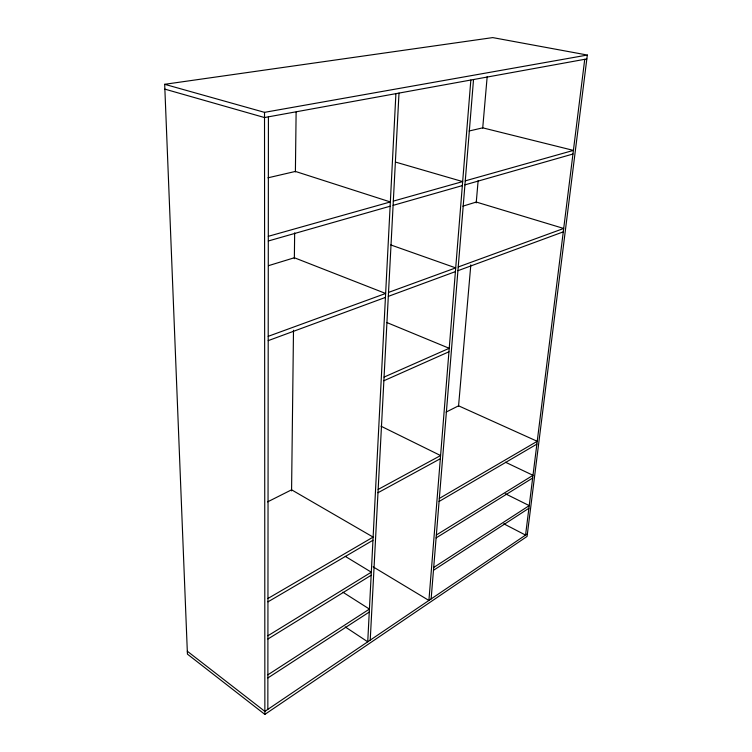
<?xml version="1.0" encoding="UTF-8"?>
<svg xmlns="http://www.w3.org/2000/svg" width="752" height="752" viewBox="0 0 752 752"><rect width="100%" height="100%" fill="white"/><g stroke="black" fill="none" stroke-linecap="round" stroke-linejoin="round"><path stroke-width="1.13" d="M267.844 709.371L268.417 116.833M291.569 490.906L293.496 330.241M294.352 258.697L294.662 232.894M295.395 171.917L296.119 112.104M395.909 93.652L367.737 641.813L345.215 626.905M370.228 640.131L399.002 93.088M470.846 80.022L428.913 600.453L373.114 566.839M431.131 598.949L473.525 79.533M458.532 406.287L470.818 264.854M476.204 202.899L478.131 180.696M482.709 128.094L487.174 76.666M584.736 59.305L525.563 535.095L503.737 523.777M587.321 55.037L527.067 536.43L264.864 714.4L187.427 654.127L164.679 84.309L492.729 37.6L587.321 55.037L264.516 112.349L164.679 84.309M527.387 533.854L264.864 711.383L187.304 651.213M267.872 677.947L369.27 612.034M433.472 570.307L528.9 508.277M267.872 674.826L369.42 609.082L342.874 592.191M433.707 567.469L529.229 505.617L505.269 493.707M436.113 537.915L532.66 478.037M267.909 639.012L371.159 575.252M436.357 534.992L532.999 475.311L505.476 462.226M267.909 635.769L371.319 572.187L345.271 556.367M267.947 601.854L372.954 540.265M439.093 501.471L536.881 444.112M267.947 598.489L373.124 537.097L291.579 489.815L267.58 501.885M439.337 498.444L537.229 441.292L458.57 405.817L446.077 412.105M377.983 492.739L440.334 458.72M378.162 489.43L440.587 455.552L381.001 426.196M383.877 380.747L448.953 351.786M384.065 377.09L449.226 348.298L386.97 322.589M268.201 340.637L385.438 297.416M388.314 296.363L455.411 271.622M457.921 270.701L563.276 231.86M268.201 336.341L385.635 293.468L294.37 257.748L268.577 265.644M388.521 292.415L455.712 267.891L390.777 244.936M458.231 266.969L563.699 228.467L476.279 202.053L462.884 206.161M268.295 240.997L390.119 206.217M393.099 205.371L462.339 185.603M464.933 184.86L572.958 154.019M268.304 236.316L390.344 201.95L295.404 171.428L267.956 177.82M393.324 201.113L462.668 181.589L395.665 162.122M465.253 180.856L573.409 150.4L482.728 127.84L469.107 131.008M586.833 58.929L264.516 117.547L164.867 89.131M264.516 112.349L264.864 714.4"/></g></svg>
